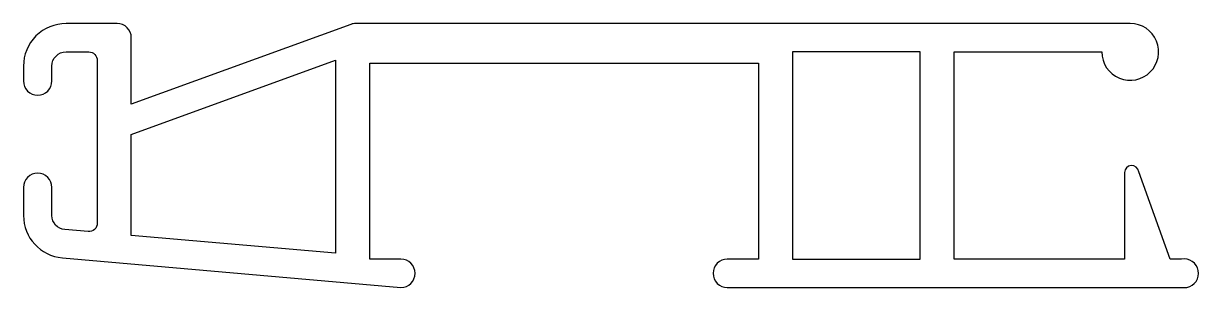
# Model space of a CAD drawing. Extents: x 376.9 to 418.3, y -51.2 to -41.9.
import ezdxf

# ---------------------------------------------------------------- set-up
doc = ezdxf.new("R2010")
doc.units = 0
doc.layers.get('0').update_dxf_attribs({"linetype": 'CONTINUOUS'})

msp = doc.modelspace()

# ---------------------------------------------------------------- linework, layer by layer
at = {"linetype": 'CONTINUOUS'}
msp.add_line((377.44, -47.177), (377.44, -47.177), dxfattribs=at)
msp.add_lwpolyline([(377.94, -43.402, -0.414214), (378.44, -42.902), (379.24, -42.902, -0.414214), (379.54, -43.202), (379.54, -48.934, -0.440011), (379.214, -49.233), (378.397, -49.162, -0.388879), (377.94, -48.664), (377.94, -47.677, 0.414214), (377.44, -47.177, 0.414214), (376.94, -47.677), (376.94, -48.664, 0.388879), (378.31, -50.158), (390.24, -51.202, 1), (390.24, -50.202), (389.14, -50.202), (389.14, -43.302), (402.84, -43.302), (402.84, -50.202), (401.74, -50.202, 1), (401.74, -51.202), (417.94, -51.202, 0.982406), (417.75, -50.202), (417.35, -50.202), (416.239, -47.129, 0.947983), (415.74, -47.156), (415.74, -50.202), (409.74, -50.202), (409.74, -42.902), (414.94, -42.902, 2.414214), (415.94, -41.902), (388.647, -41.902, 0.087513), (388.476, -41.932), (380.74, -44.748), (380.74, -42.402, 0.414214), (380.24, -41.902), (378.44, -41.902, 0.414214), (376.94, -43.402), (376.94, -43.927, 0.414214), (377.44, -44.427), (377.44, -44.427, 0.414214), (377.94, -43.927)], format="xyb", close=True, dxfattribs=at)
for points in [[(408.54, -42.902), (404.04, -42.902), (404.04, -50.202), (408.54, -50.202)], [(380.74, -45.813), (387.94, -43.191), (387.94, -49.997), (380.74, -49.367)]]:
    msp.add_lwpolyline(points, close=True, dxfattribs=at)

doc.saveas('drawing.dxf')
